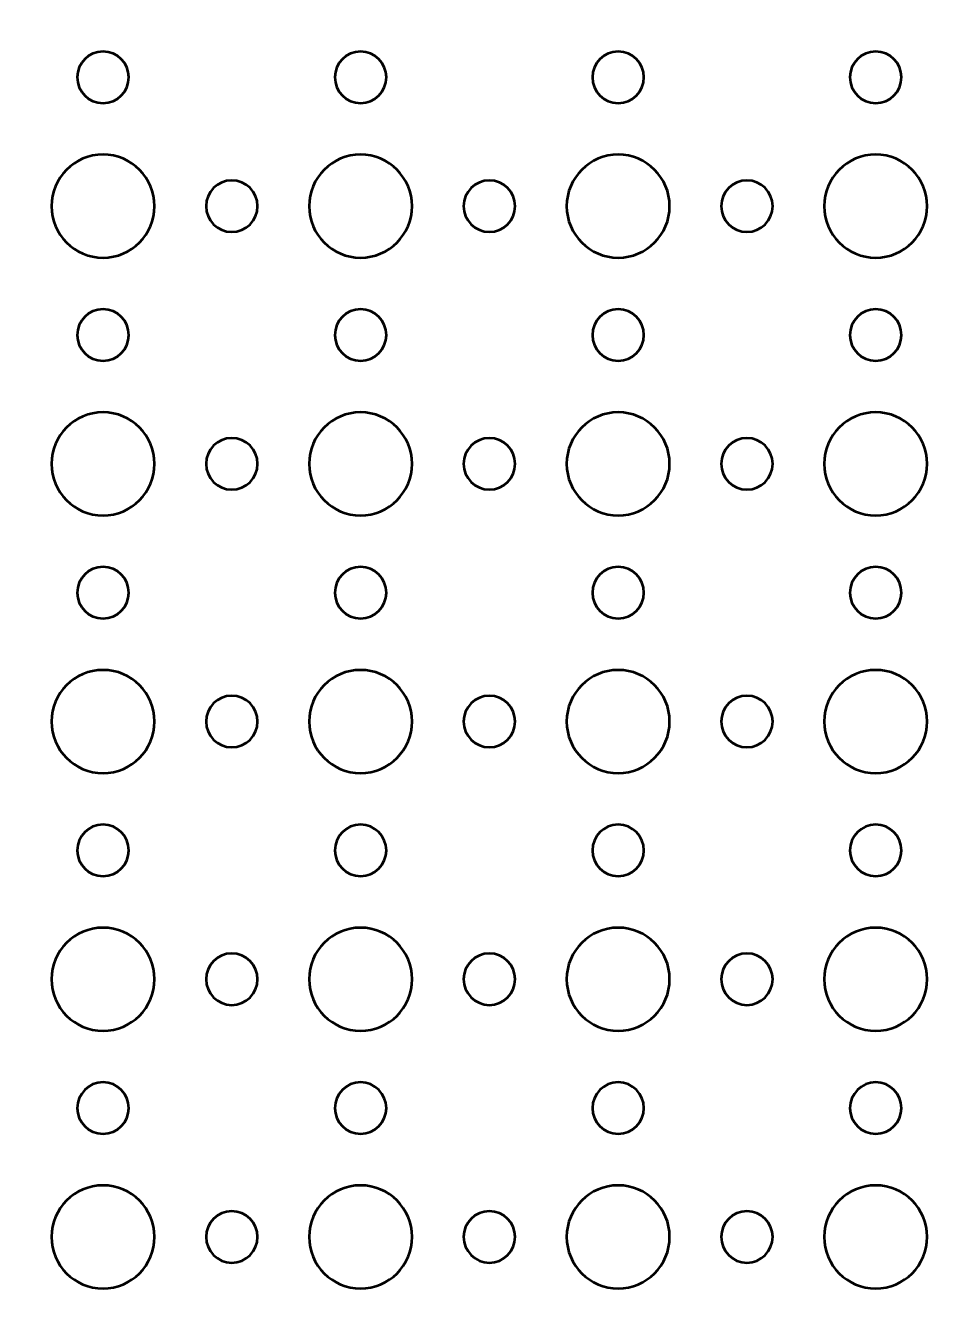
# Model space of a CAD drawing. Header units: centimetres. Extents: x -42 to 42, y -29.9 to 29.9.
# Drawn here: x -10.2 to -4.84, y -14.7 to -7.2 of the extents above; entities that cross this region are included whole.
import ezdxf

# ---------------------------------------------------------------- set-up
doc = ezdxf.new("R2010")
doc.units = ezdxf.units.CM
doc.header["$MEASUREMENT"] = 0
doc.layers.add('Layer 1', color=7, linetype='Continuous')

msp = doc.modelspace()

# ---------------------------------------------------------------- linework, layer by layer
at = {"layer": 'Layer 1', "lineweight": 53}
for points, knots in [([(41.95, 29.45), (41.95, 29.45), (41.95, -29.45), (41.95, -29.45), (41.95, -29.45), (41.95, -29.72614), (41.72614, -29.95), (41.45, -29.95), (41.45, -29.95), (41.45, -29.95), (-41.45, -29.95), (-41.45, -29.95), (-41.45, -29.95), (-41.72614, -29.95), (-41.95, -29.72614), (-41.95, -29.45), (-41.95, -29.45), (-41.95, -29.45), (-41.95, 29.45), (-41.95, 29.45), (-41.95, 29.45), (-41.95, 29.72614), (-41.72614, 29.95), (-41.45, 29.95), (-41.45, 29.95), (-41.45, 29.95), (41.45, 29.95), (41.45, 29.95), (41.45, 29.95), (41.72614, 29.95), (41.95, 29.72614), (41.95, 29.45)], [0, 0, 0, 0, 0.1111111, 0.1111111, 0.1111111, 0.1111111, 0.2222222, 0.2222222, 0.2222222, 0.2222222, 0.3333333, 0.3333333, 0.3333333, 0.3333333, 0.4444444, 0.4444444, 0.4444444, 0.4444444, 0.5555556, 0.5555556, 0.5555556, 0.5555556, 0.6666667, 0.6666667, 0.6666667, 0.6666667, 0.7777778, 0.7777778, 0.7777778, 0.7777778, 1, 1, 1, 1]), ([(-9.75, -7.65), (-9.83284, -7.65), (-9.9, -7.58284), (-9.9, -7.5), (-9.9, -7.5), (-9.9, -7.41716), (-9.83284, -7.35), (-9.75, -7.35), (-9.75, -7.35), (-9.66716, -7.35), (-9.6, -7.41716), (-9.6, -7.5), (-9.6, -7.5), (-9.6, -7.58284), (-9.66716, -7.65), (-9.75, -7.65)], [0, 0, 0, 0, 0.2, 0.2, 0.2, 0.2, 0.4, 0.4, 0.4, 0.4, 0.6, 0.6, 0.6, 0.6, 1, 1, 1, 1]), ([(-8.25, -7.65), (-8.33284, -7.65), (-8.4, -7.58284), (-8.4, -7.5), (-8.4, -7.5), (-8.4, -7.41716), (-8.33284, -7.35), (-8.25, -7.35), (-8.25, -7.35), (-8.16716, -7.35), (-8.1, -7.41716), (-8.1, -7.5), (-8.1, -7.5), (-8.1, -7.58284), (-8.16716, -7.65), (-8.25, -7.65)], [0, 0, 0, 0, 0.2, 0.2, 0.2, 0.2, 0.4, 0.4, 0.4, 0.4, 0.6, 0.6, 0.6, 0.6, 1, 1, 1, 1]), ([(-6.75, -7.65), (-6.83284, -7.65), (-6.9, -7.58284), (-6.9, -7.5), (-6.9, -7.5), (-6.9, -7.41716), (-6.83284, -7.35), (-6.75, -7.35), (-6.75, -7.35), (-6.66716, -7.35), (-6.6, -7.41716), (-6.6, -7.5), (-6.6, -7.5), (-6.6, -7.58284), (-6.66716, -7.65), (-6.75, -7.65)], [0, 0, 0, 0, 0.2, 0.2, 0.2, 0.2, 0.4, 0.4, 0.4, 0.4, 0.6, 0.6, 0.6, 0.6, 1, 1, 1, 1]), ([(-5.25, -7.65), (-5.33284, -7.65), (-5.4, -7.58284), (-5.4, -7.5), (-5.4, -7.5), (-5.4, -7.41716), (-5.33284, -7.35), (-5.25, -7.35), (-5.25, -7.35), (-5.16716, -7.35), (-5.1, -7.41716), (-5.1, -7.5), (-5.1, -7.5), (-5.1, -7.58284), (-5.16716, -7.65), (-5.25, -7.65)], [0, 0, 0, 0, 0.2, 0.2, 0.2, 0.2, 0.4, 0.4, 0.4, 0.4, 0.6, 0.6, 0.6, 0.6, 1, 1, 1, 1]), ([(-9.75, -8.55), (-9.91569, -8.55), (-10.05, -8.41569), (-10.05, -8.25), (-10.05, -8.25), (-10.05, -8.08431), (-9.91569, -7.95), (-9.75, -7.95), (-9.75, -7.95), (-9.58431, -7.95), (-9.45, -8.08431), (-9.45, -8.25), (-9.45, -8.25), (-9.45, -8.41569), (-9.58431, -8.55), (-9.75, -8.55)], [0, 0, 0, 0, 0.2, 0.2, 0.2, 0.2, 0.4, 0.4, 0.4, 0.4, 0.6, 0.6, 0.6, 0.6, 1, 1, 1, 1]), ([(-8.25, -8.55), (-8.41569, -8.55), (-8.55, -8.41569), (-8.55, -8.25), (-8.55, -8.25), (-8.55, -8.08431), (-8.41569, -7.95), (-8.25, -7.95), (-8.25, -7.95), (-8.08431, -7.95), (-7.95, -8.08431), (-7.95, -8.25), (-7.95, -8.25), (-7.95, -8.41569), (-8.08431, -8.55), (-8.25, -8.55)], [0, 0, 0, 0, 0.2, 0.2, 0.2, 0.2, 0.4, 0.4, 0.4, 0.4, 0.6, 0.6, 0.6, 0.6, 1, 1, 1, 1]), ([(-6.75, -8.55), (-6.91569, -8.55), (-7.05, -8.41569), (-7.05, -8.25), (-7.05, -8.25), (-7.05, -8.08431), (-6.91569, -7.95), (-6.75, -7.95), (-6.75, -7.95), (-6.58431, -7.95), (-6.45, -8.08431), (-6.45, -8.25), (-6.45, -8.25), (-6.45, -8.41569), (-6.58431, -8.55), (-6.75, -8.55)], [0, 0, 0, 0, 0.2, 0.2, 0.2, 0.2, 0.4, 0.4, 0.4, 0.4, 0.6, 0.6, 0.6, 0.6, 1, 1, 1, 1]), ([(-5.25, -8.55), (-5.41569, -8.55), (-5.55, -8.41569), (-5.55, -8.25), (-5.55, -8.25), (-5.55, -8.08431), (-5.41569, -7.95), (-5.25, -7.95), (-5.25, -7.95), (-5.08431, -7.95), (-4.95, -8.08431), (-4.95, -8.25), (-4.95, -8.25), (-4.95, -8.41569), (-5.08431, -8.55), (-5.25, -8.55)], [0, 0, 0, 0, 0.2, 0.2, 0.2, 0.2, 0.4, 0.4, 0.4, 0.4, 0.6, 0.6, 0.6, 0.6, 1, 1, 1, 1]), ([(-9, -8.4), (-9.08284, -8.4), (-9.15, -8.33284), (-9.15, -8.25), (-9.15, -8.25), (-9.15, -8.16716), (-9.08284, -8.1), (-9, -8.1), (-9, -8.1), (-8.91716, -8.1), (-8.85, -8.16716), (-8.85, -8.25), (-8.85, -8.25), (-8.85, -8.33284), (-8.91716, -8.4), (-9, -8.4)], [0, 0, 0, 0, 0.2, 0.2, 0.2, 0.2, 0.4, 0.4, 0.4, 0.4, 0.6, 0.6, 0.6, 0.6, 1, 1, 1, 1]), ([(-7.5, -8.4), (-7.58284, -8.4), (-7.65, -8.33284), (-7.65, -8.25), (-7.65, -8.25), (-7.65, -8.16716), (-7.58284, -8.1), (-7.5, -8.1), (-7.5, -8.1), (-7.41716, -8.1), (-7.35, -8.16716), (-7.35, -8.25), (-7.35, -8.25), (-7.35, -8.33284), (-7.41716, -8.4), (-7.5, -8.4)], [0, 0, 0, 0, 0.2, 0.2, 0.2, 0.2, 0.4, 0.4, 0.4, 0.4, 0.6, 0.6, 0.6, 0.6, 1, 1, 1, 1]), ([(-6, -8.4), (-6.08284, -8.4), (-6.15, -8.33284), (-6.15, -8.25), (-6.15, -8.25), (-6.15, -8.16716), (-6.08284, -8.1), (-6, -8.1), (-6, -8.1), (-5.91716, -8.1), (-5.85, -8.16716), (-5.85, -8.25), (-5.85, -8.25), (-5.85, -8.33284), (-5.91716, -8.4), (-6, -8.4)], [0, 0, 0, 0, 0.2, 0.2, 0.2, 0.2, 0.4, 0.4, 0.4, 0.4, 0.6, 0.6, 0.6, 0.6, 1, 1, 1, 1]), ([(-9.75, -9.15), (-9.83284, -9.15), (-9.9, -9.08284), (-9.9, -9), (-9.9, -9), (-9.9, -8.91716), (-9.83284, -8.85), (-9.75, -8.85), (-9.75, -8.85), (-9.66716, -8.85), (-9.6, -8.91716), (-9.6, -9), (-9.6, -9), (-9.6, -9.08284), (-9.66716, -9.15), (-9.75, -9.15)], [0, 0, 0, 0, 0.2, 0.2, 0.2, 0.2, 0.4, 0.4, 0.4, 0.4, 0.6, 0.6, 0.6, 0.6, 1, 1, 1, 1]), ([(-8.25, -9.15), (-8.33284, -9.15), (-8.4, -9.08284), (-8.4, -9), (-8.4, -9), (-8.4, -8.91716), (-8.33284, -8.85), (-8.25, -8.85), (-8.25, -8.85), (-8.16716, -8.85), (-8.1, -8.91716), (-8.1, -9), (-8.1, -9), (-8.1, -9.08284), (-8.16716, -9.15), (-8.25, -9.15)], [0, 0, 0, 0, 0.2, 0.2, 0.2, 0.2, 0.4, 0.4, 0.4, 0.4, 0.6, 0.6, 0.6, 0.6, 1, 1, 1, 1]), ([(-6.75, -9.15), (-6.83284, -9.15), (-6.9, -9.08284), (-6.9, -9), (-6.9, -9), (-6.9, -8.91716), (-6.83284, -8.85), (-6.75, -8.85), (-6.75, -8.85), (-6.66716, -8.85), (-6.6, -8.91716), (-6.6, -9), (-6.6, -9), (-6.6, -9.08284), (-6.66716, -9.15), (-6.75, -9.15)], [0, 0, 0, 0, 0.2, 0.2, 0.2, 0.2, 0.4, 0.4, 0.4, 0.4, 0.6, 0.6, 0.6, 0.6, 1, 1, 1, 1]), ([(-5.25, -9.15), (-5.33284, -9.15), (-5.4, -9.08284), (-5.4, -9), (-5.4, -9), (-5.4, -8.91716), (-5.33284, -8.85), (-5.25, -8.85), (-5.25, -8.85), (-5.16716, -8.85), (-5.1, -8.91716), (-5.1, -9), (-5.1, -9), (-5.1, -9.08284), (-5.16716, -9.15), (-5.25, -9.15)], [0, 0, 0, 0, 0.2, 0.2, 0.2, 0.2, 0.4, 0.4, 0.4, 0.4, 0.6, 0.6, 0.6, 0.6, 1, 1, 1, 1]), ([(-9.75, -10.05), (-9.91569, -10.05), (-10.05, -9.91569), (-10.05, -9.75), (-10.05, -9.75), (-10.05, -9.58431), (-9.91569, -9.45), (-9.75, -9.45), (-9.75, -9.45), (-9.58431, -9.45), (-9.45, -9.58431), (-9.45, -9.75), (-9.45, -9.75), (-9.45, -9.91569), (-9.58431, -10.05), (-9.75, -10.05)], [0, 0, 0, 0, 0.2, 0.2, 0.2, 0.2, 0.4, 0.4, 0.4, 0.4, 0.6, 0.6, 0.6, 0.6, 1, 1, 1, 1]), ([(-8.25, -10.05), (-8.41569, -10.05), (-8.55, -9.91569), (-8.55, -9.75), (-8.55, -9.75), (-8.55, -9.58431), (-8.41569, -9.45), (-8.25, -9.45), (-8.25, -9.45), (-8.08431, -9.45), (-7.95, -9.58431), (-7.95, -9.75), (-7.95, -9.75), (-7.95, -9.91569), (-8.08431, -10.05), (-8.25, -10.05)], [0, 0, 0, 0, 0.2, 0.2, 0.2, 0.2, 0.4, 0.4, 0.4, 0.4, 0.6, 0.6, 0.6, 0.6, 1, 1, 1, 1]), ([(-6.75, -10.05), (-6.91569, -10.05), (-7.05, -9.91569), (-7.05, -9.75), (-7.05, -9.75), (-7.05, -9.58431), (-6.91569, -9.45), (-6.75, -9.45), (-6.75, -9.45), (-6.58431, -9.45), (-6.45, -9.58431), (-6.45, -9.75), (-6.45, -9.75), (-6.45, -9.91569), (-6.58431, -10.05), (-6.75, -10.05)], [0, 0, 0, 0, 0.2, 0.2, 0.2, 0.2, 0.4, 0.4, 0.4, 0.4, 0.6, 0.6, 0.6, 0.6, 1, 1, 1, 1]), ([(-5.25, -10.05), (-5.41569, -10.05), (-5.55, -9.91569), (-5.55, -9.75), (-5.55, -9.75), (-5.55, -9.58431), (-5.41569, -9.45), (-5.25, -9.45), (-5.25, -9.45), (-5.08431, -9.45), (-4.95, -9.58431), (-4.95, -9.75), (-4.95, -9.75), (-4.95, -9.91569), (-5.08431, -10.05), (-5.25, -10.05)], [0, 0, 0, 0, 0.2, 0.2, 0.2, 0.2, 0.4, 0.4, 0.4, 0.4, 0.6, 0.6, 0.6, 0.6, 1, 1, 1, 1]), ([(-9, -9.9), (-9.08284, -9.9), (-9.15, -9.83284), (-9.15, -9.75), (-9.15, -9.75), (-9.15, -9.66716), (-9.08284, -9.6), (-9, -9.6), (-9, -9.6), (-8.91716, -9.6), (-8.85, -9.66716), (-8.85, -9.75), (-8.85, -9.75), (-8.85, -9.83284), (-8.91716, -9.9), (-9, -9.9)], [0, 0, 0, 0, 0.2, 0.2, 0.2, 0.2, 0.4, 0.4, 0.4, 0.4, 0.6, 0.6, 0.6, 0.6, 1, 1, 1, 1]), ([(-7.5, -9.9), (-7.58284, -9.9), (-7.65, -9.83284), (-7.65, -9.75), (-7.65, -9.75), (-7.65, -9.66716), (-7.58284, -9.6), (-7.5, -9.6), (-7.5, -9.6), (-7.41716, -9.6), (-7.35, -9.66716), (-7.35, -9.75), (-7.35, -9.75), (-7.35, -9.83284), (-7.41716, -9.9), (-7.5, -9.9)], [0, 0, 0, 0, 0.2, 0.2, 0.2, 0.2, 0.4, 0.4, 0.4, 0.4, 0.6, 0.6, 0.6, 0.6, 1, 1, 1, 1]), ([(-6, -9.9), (-6.08284, -9.9), (-6.15, -9.83284), (-6.15, -9.75), (-6.15, -9.75), (-6.15, -9.66716), (-6.08284, -9.6), (-6, -9.6), (-6, -9.6), (-5.91716, -9.6), (-5.85, -9.66716), (-5.85, -9.75), (-5.85, -9.75), (-5.85, -9.83284), (-5.91716, -9.9), (-6, -9.9)], [0, 0, 0, 0, 0.2, 0.2, 0.2, 0.2, 0.4, 0.4, 0.4, 0.4, 0.6, 0.6, 0.6, 0.6, 1, 1, 1, 1]), ([(-9.75, -10.65), (-9.83284, -10.65), (-9.9, -10.58284), (-9.9, -10.5), (-9.9, -10.5), (-9.9, -10.41716), (-9.83284, -10.35), (-9.75, -10.35), (-9.75, -10.35), (-9.66716, -10.35), (-9.6, -10.41716), (-9.6, -10.5), (-9.6, -10.5), (-9.6, -10.58284), (-9.66716, -10.65), (-9.75, -10.65)], [0, 0, 0, 0, 0.2, 0.2, 0.2, 0.2, 0.4, 0.4, 0.4, 0.4, 0.6, 0.6, 0.6, 0.6, 1, 1, 1, 1]), ([(-8.25, -10.65), (-8.33284, -10.65), (-8.4, -10.58284), (-8.4, -10.5), (-8.4, -10.5), (-8.4, -10.41716), (-8.33284, -10.35), (-8.25, -10.35), (-8.25, -10.35), (-8.16716, -10.35), (-8.1, -10.41716), (-8.1, -10.5), (-8.1, -10.5), (-8.1, -10.58284), (-8.16716, -10.65), (-8.25, -10.65)], [0, 0, 0, 0, 0.2, 0.2, 0.2, 0.2, 0.4, 0.4, 0.4, 0.4, 0.6, 0.6, 0.6, 0.6, 1, 1, 1, 1]), ([(-6.75, -10.65), (-6.83284, -10.65), (-6.9, -10.58284), (-6.9, -10.5), (-6.9, -10.5), (-6.9, -10.41716), (-6.83284, -10.35), (-6.75, -10.35), (-6.75, -10.35), (-6.66716, -10.35), (-6.6, -10.41716), (-6.6, -10.5), (-6.6, -10.5), (-6.6, -10.58284), (-6.66716, -10.65), (-6.75, -10.65)], [0, 0, 0, 0, 0.2, 0.2, 0.2, 0.2, 0.4, 0.4, 0.4, 0.4, 0.6, 0.6, 0.6, 0.6, 1, 1, 1, 1]), ([(-5.25, -10.65), (-5.33284, -10.65), (-5.4, -10.58284), (-5.4, -10.5), (-5.4, -10.5), (-5.4, -10.41716), (-5.33284, -10.35), (-5.25, -10.35), (-5.25, -10.35), (-5.16716, -10.35), (-5.1, -10.41716), (-5.1, -10.5), (-5.1, -10.5), (-5.1, -10.58284), (-5.16716, -10.65), (-5.25, -10.65)], [0, 0, 0, 0, 0.2, 0.2, 0.2, 0.2, 0.4, 0.4, 0.4, 0.4, 0.6, 0.6, 0.6, 0.6, 1, 1, 1, 1]), ([(-9.75, -11.55), (-9.91569, -11.55), (-10.05, -11.41569), (-10.05, -11.25), (-10.05, -11.25), (-10.05, -11.08431), (-9.91569, -10.95), (-9.75, -10.95), (-9.75, -10.95), (-9.58431, -10.95), (-9.45, -11.08431), (-9.45, -11.25), (-9.45, -11.25), (-9.45, -11.41569), (-9.58431, -11.55), (-9.75, -11.55)], [0, 0, 0, 0, 0.2, 0.2, 0.2, 0.2, 0.4, 0.4, 0.4, 0.4, 0.6, 0.6, 0.6, 0.6, 1, 1, 1, 1]), ([(-8.25, -11.55), (-8.41569, -11.55), (-8.55, -11.41569), (-8.55, -11.25), (-8.55, -11.25), (-8.55, -11.08431), (-8.41569, -10.95), (-8.25, -10.95), (-8.25, -10.95), (-8.08431, -10.95), (-7.95, -11.08431), (-7.95, -11.25), (-7.95, -11.25), (-7.95, -11.41569), (-8.08431, -11.55), (-8.25, -11.55)], [0, 0, 0, 0, 0.2, 0.2, 0.2, 0.2, 0.4, 0.4, 0.4, 0.4, 0.6, 0.6, 0.6, 0.6, 1, 1, 1, 1]), ([(-6.75, -11.55), (-6.91569, -11.55), (-7.05, -11.41569), (-7.05, -11.25), (-7.05, -11.25), (-7.05, -11.08431), (-6.91569, -10.95), (-6.75, -10.95), (-6.75, -10.95), (-6.58431, -10.95), (-6.45, -11.08431), (-6.45, -11.25), (-6.45, -11.25), (-6.45, -11.41569), (-6.58431, -11.55), (-6.75, -11.55)], [0, 0, 0, 0, 0.2, 0.2, 0.2, 0.2, 0.4, 0.4, 0.4, 0.4, 0.6, 0.6, 0.6, 0.6, 1, 1, 1, 1]), ([(-5.25, -11.55), (-5.41569, -11.55), (-5.55, -11.41569), (-5.55, -11.25), (-5.55, -11.25), (-5.55, -11.08431), (-5.41569, -10.95), (-5.25, -10.95), (-5.25, -10.95), (-5.08431, -10.95), (-4.95, -11.08431), (-4.95, -11.25), (-4.95, -11.25), (-4.95, -11.41569), (-5.08431, -11.55), (-5.25, -11.55)], [0, 0, 0, 0, 0.2, 0.2, 0.2, 0.2, 0.4, 0.4, 0.4, 0.4, 0.6, 0.6, 0.6, 0.6, 1, 1, 1, 1]), ([(-9, -11.4), (-9.08284, -11.4), (-9.15, -11.33284), (-9.15, -11.25), (-9.15, -11.25), (-9.15, -11.16716), (-9.08284, -11.1), (-9, -11.1), (-9, -11.1), (-8.91716, -11.1), (-8.85, -11.16716), (-8.85, -11.25), (-8.85, -11.25), (-8.85, -11.33284), (-8.91716, -11.4), (-9, -11.4)], [0, 0, 0, 0, 0.2, 0.2, 0.2, 0.2, 0.4, 0.4, 0.4, 0.4, 0.6, 0.6, 0.6, 0.6, 1, 1, 1, 1]), ([(-7.5, -11.4), (-7.58284, -11.4), (-7.65, -11.33284), (-7.65, -11.25), (-7.65, -11.25), (-7.65, -11.16716), (-7.58284, -11.1), (-7.5, -11.1), (-7.5, -11.1), (-7.41716, -11.1), (-7.35, -11.16716), (-7.35, -11.25), (-7.35, -11.25), (-7.35, -11.33284), (-7.41716, -11.4), (-7.5, -11.4)], [0, 0, 0, 0, 0.2, 0.2, 0.2, 0.2, 0.4, 0.4, 0.4, 0.4, 0.6, 0.6, 0.6, 0.6, 1, 1, 1, 1]), ([(-6, -11.4), (-6.08284, -11.4), (-6.15, -11.33284), (-6.15, -11.25), (-6.15, -11.25), (-6.15, -11.16716), (-6.08284, -11.1), (-6, -11.1), (-6, -11.1), (-5.91716, -11.1), (-5.85, -11.16716), (-5.85, -11.25), (-5.85, -11.25), (-5.85, -11.33284), (-5.91716, -11.4), (-6, -11.4)], [0, 0, 0, 0, 0.2, 0.2, 0.2, 0.2, 0.4, 0.4, 0.4, 0.4, 0.6, 0.6, 0.6, 0.6, 1, 1, 1, 1]), ([(-9.75, -12.15), (-9.83284, -12.15), (-9.9, -12.08284), (-9.9, -12), (-9.9, -12), (-9.9, -11.91716), (-9.83284, -11.85), (-9.75, -11.85), (-9.75, -11.85), (-9.66716, -11.85), (-9.6, -11.91716), (-9.6, -12), (-9.6, -12), (-9.6, -12.08284), (-9.66716, -12.15), (-9.75, -12.15)], [0, 0, 0, 0, 0.2, 0.2, 0.2, 0.2, 0.4, 0.4, 0.4, 0.4, 0.6, 0.6, 0.6, 0.6, 1, 1, 1, 1]), ([(-8.25, -12.15), (-8.33284, -12.15), (-8.4, -12.08284), (-8.4, -12), (-8.4, -12), (-8.4, -11.91716), (-8.33284, -11.85), (-8.25, -11.85), (-8.25, -11.85), (-8.16716, -11.85), (-8.1, -11.91716), (-8.1, -12), (-8.1, -12), (-8.1, -12.08284), (-8.16716, -12.15), (-8.25, -12.15)], [0, 0, 0, 0, 0.2, 0.2, 0.2, 0.2, 0.4, 0.4, 0.4, 0.4, 0.6, 0.6, 0.6, 0.6, 1, 1, 1, 1]), ([(-6.75, -12.15), (-6.83284, -12.15), (-6.9, -12.08284), (-6.9, -12), (-6.9, -12), (-6.9, -11.91716), (-6.83284, -11.85), (-6.75, -11.85), (-6.75, -11.85), (-6.66716, -11.85), (-6.6, -11.91716), (-6.6, -12), (-6.6, -12), (-6.6, -12.08284), (-6.66716, -12.15), (-6.75, -12.15)], [0, 0, 0, 0, 0.2, 0.2, 0.2, 0.2, 0.4, 0.4, 0.4, 0.4, 0.6, 0.6, 0.6, 0.6, 1, 1, 1, 1]), ([(-5.25, -12.15), (-5.33284, -12.15), (-5.4, -12.08284), (-5.4, -12), (-5.4, -12), (-5.4, -11.91716), (-5.33284, -11.85), (-5.25, -11.85), (-5.25, -11.85), (-5.16716, -11.85), (-5.1, -11.91716), (-5.1, -12), (-5.1, -12), (-5.1, -12.08284), (-5.16716, -12.15), (-5.25, -12.15)], [0, 0, 0, 0, 0.2, 0.2, 0.2, 0.2, 0.4, 0.4, 0.4, 0.4, 0.6, 0.6, 0.6, 0.6, 1, 1, 1, 1]), ([(-9.75, -13.05), (-9.91569, -13.05), (-10.05, -12.91569), (-10.05, -12.75), (-10.05, -12.75), (-10.05, -12.58431), (-9.91569, -12.45), (-9.75, -12.45), (-9.75, -12.45), (-9.58431, -12.45), (-9.45, -12.58431), (-9.45, -12.75), (-9.45, -12.75), (-9.45, -12.91569), (-9.58431, -13.05), (-9.75, -13.05)], [0, 0, 0, 0, 0.2, 0.2, 0.2, 0.2, 0.4, 0.4, 0.4, 0.4, 0.6, 0.6, 0.6, 0.6, 1, 1, 1, 1]), ([(-8.25, -13.05), (-8.41569, -13.05), (-8.55, -12.91569), (-8.55, -12.75), (-8.55, -12.75), (-8.55, -12.58431), (-8.41569, -12.45), (-8.25, -12.45), (-8.25, -12.45), (-8.08431, -12.45), (-7.95, -12.58431), (-7.95, -12.75), (-7.95, -12.75), (-7.95, -12.91569), (-8.08431, -13.05), (-8.25, -13.05)], [0, 0, 0, 0, 0.2, 0.2, 0.2, 0.2, 0.4, 0.4, 0.4, 0.4, 0.6, 0.6, 0.6, 0.6, 1, 1, 1, 1]), ([(-6.75, -13.05), (-6.91569, -13.05), (-7.05, -12.91569), (-7.05, -12.75), (-7.05, -12.75), (-7.05, -12.58431), (-6.91569, -12.45), (-6.75, -12.45), (-6.75, -12.45), (-6.58431, -12.45), (-6.45, -12.58431), (-6.45, -12.75), (-6.45, -12.75), (-6.45, -12.91569), (-6.58431, -13.05), (-6.75, -13.05)], [0, 0, 0, 0, 0.2, 0.2, 0.2, 0.2, 0.4, 0.4, 0.4, 0.4, 0.6, 0.6, 0.6, 0.6, 1, 1, 1, 1]), ([(-5.25, -13.05), (-5.41569, -13.05), (-5.55, -12.91569), (-5.55, -12.75), (-5.55, -12.75), (-5.55, -12.58431), (-5.41569, -12.45), (-5.25, -12.45), (-5.25, -12.45), (-5.08431, -12.45), (-4.95, -12.58431), (-4.95, -12.75), (-4.95, -12.75), (-4.95, -12.91569), (-5.08431, -13.05), (-5.25, -13.05)], [0, 0, 0, 0, 0.2, 0.2, 0.2, 0.2, 0.4, 0.4, 0.4, 0.4, 0.6, 0.6, 0.6, 0.6, 1, 1, 1, 1]), ([(-9, -12.9), (-9.08284, -12.9), (-9.15, -12.83284), (-9.15, -12.75), (-9.15, -12.75), (-9.15, -12.66716), (-9.08284, -12.6), (-9, -12.6), (-9, -12.6), (-8.91716, -12.6), (-8.85, -12.66716), (-8.85, -12.75), (-8.85, -12.75), (-8.85, -12.83284), (-8.91716, -12.9), (-9, -12.9)], [0, 0, 0, 0, 0.2, 0.2, 0.2, 0.2, 0.4, 0.4, 0.4, 0.4, 0.6, 0.6, 0.6, 0.6, 1, 1, 1, 1]), ([(-7.5, -12.9), (-7.58284, -12.9), (-7.65, -12.83284), (-7.65, -12.75), (-7.65, -12.75), (-7.65, -12.66716), (-7.58284, -12.6), (-7.5, -12.6), (-7.5, -12.6), (-7.41716, -12.6), (-7.35, -12.66716), (-7.35, -12.75), (-7.35, -12.75), (-7.35, -12.83284), (-7.41716, -12.9), (-7.5, -12.9)], [0, 0, 0, 0, 0.2, 0.2, 0.2, 0.2, 0.4, 0.4, 0.4, 0.4, 0.6, 0.6, 0.6, 0.6, 1, 1, 1, 1]), ([(-6, -12.9), (-6.08284, -12.9), (-6.15, -12.83284), (-6.15, -12.75), (-6.15, -12.75), (-6.15, -12.66716), (-6.08284, -12.6), (-6, -12.6), (-6, -12.6), (-5.91716, -12.6), (-5.85, -12.66716), (-5.85, -12.75), (-5.85, -12.75), (-5.85, -12.83284), (-5.91716, -12.9), (-6, -12.9)], [0, 0, 0, 0, 0.2, 0.2, 0.2, 0.2, 0.4, 0.4, 0.4, 0.4, 0.6, 0.6, 0.6, 0.6, 1, 1, 1, 1]), ([(-9.75, -13.65), (-9.83284, -13.65), (-9.9, -13.58284), (-9.9, -13.5), (-9.9, -13.5), (-9.9, -13.41716), (-9.83284, -13.35), (-9.75, -13.35), (-9.75, -13.35), (-9.66716, -13.35), (-9.6, -13.41716), (-9.6, -13.5), (-9.6, -13.5), (-9.6, -13.58284), (-9.66716, -13.65), (-9.75, -13.65)], [0, 0, 0, 0, 0.2, 0.2, 0.2, 0.2, 0.4, 0.4, 0.4, 0.4, 0.6, 0.6, 0.6, 0.6, 1, 1, 1, 1]), ([(-8.25, -13.65), (-8.33284, -13.65), (-8.4, -13.58284), (-8.4, -13.5), (-8.4, -13.5), (-8.4, -13.41716), (-8.33284, -13.35), (-8.25, -13.35), (-8.25, -13.35), (-8.16716, -13.35), (-8.1, -13.41716), (-8.1, -13.5), (-8.1, -13.5), (-8.1, -13.58284), (-8.16716, -13.65), (-8.25, -13.65)], [0, 0, 0, 0, 0.2, 0.2, 0.2, 0.2, 0.4, 0.4, 0.4, 0.4, 0.6, 0.6, 0.6, 0.6, 1, 1, 1, 1]), ([(-6.75, -13.65), (-6.83284, -13.65), (-6.9, -13.58284), (-6.9, -13.5), (-6.9, -13.5), (-6.9, -13.41716), (-6.83284, -13.35), (-6.75, -13.35), (-6.75, -13.35), (-6.66716, -13.35), (-6.6, -13.41716), (-6.6, -13.5), (-6.6, -13.5), (-6.6, -13.58284), (-6.66716, -13.65), (-6.75, -13.65)], [0, 0, 0, 0, 0.2, 0.2, 0.2, 0.2, 0.4, 0.4, 0.4, 0.4, 0.6, 0.6, 0.6, 0.6, 1, 1, 1, 1]), ([(-5.25, -13.65), (-5.33284, -13.65), (-5.4, -13.58284), (-5.4, -13.5), (-5.4, -13.5), (-5.4, -13.41716), (-5.33284, -13.35), (-5.25, -13.35), (-5.25, -13.35), (-5.16716, -13.35), (-5.1, -13.41716), (-5.1, -13.5), (-5.1, -13.5), (-5.1, -13.58284), (-5.16716, -13.65), (-5.25, -13.65)], [0, 0, 0, 0, 0.2, 0.2, 0.2, 0.2, 0.4, 0.4, 0.4, 0.4, 0.6, 0.6, 0.6, 0.6, 1, 1, 1, 1]), ([(-9.75, -14.55), (-9.91569, -14.55), (-10.05, -14.41569), (-10.05, -14.25), (-10.05, -14.25), (-10.05, -14.08431), (-9.91569, -13.95), (-9.75, -13.95), (-9.75, -13.95), (-9.58431, -13.95), (-9.45, -14.08431), (-9.45, -14.25), (-9.45, -14.25), (-9.45, -14.41569), (-9.58431, -14.55), (-9.75, -14.55)], [0, 0, 0, 0, 0.2, 0.2, 0.2, 0.2, 0.4, 0.4, 0.4, 0.4, 0.6, 0.6, 0.6, 0.6, 1, 1, 1, 1]), ([(-8.25, -14.55), (-8.41569, -14.55), (-8.55, -14.41569), (-8.55, -14.25), (-8.55, -14.25), (-8.55, -14.08431), (-8.41569, -13.95), (-8.25, -13.95), (-8.25, -13.95), (-8.08431, -13.95), (-7.95, -14.08431), (-7.95, -14.25), (-7.95, -14.25), (-7.95, -14.41569), (-8.08431, -14.55), (-8.25, -14.55)], [0, 0, 0, 0, 0.2, 0.2, 0.2, 0.2, 0.4, 0.4, 0.4, 0.4, 0.6, 0.6, 0.6, 0.6, 1, 1, 1, 1]), ([(-6.75, -14.55), (-6.91569, -14.55), (-7.05, -14.41569), (-7.05, -14.25), (-7.05, -14.25), (-7.05, -14.08431), (-6.91569, -13.95), (-6.75, -13.95), (-6.75, -13.95), (-6.58431, -13.95), (-6.45, -14.08431), (-6.45, -14.25), (-6.45, -14.25), (-6.45, -14.41569), (-6.58431, -14.55), (-6.75, -14.55)], [0, 0, 0, 0, 0.2, 0.2, 0.2, 0.2, 0.4, 0.4, 0.4, 0.4, 0.6, 0.6, 0.6, 0.6, 1, 1, 1, 1]), ([(-5.25, -14.55), (-5.41569, -14.55), (-5.55, -14.41569), (-5.55, -14.25), (-5.55, -14.25), (-5.55, -14.08431), (-5.41569, -13.95), (-5.25, -13.95), (-5.25, -13.95), (-5.08431, -13.95), (-4.95, -14.08431), (-4.95, -14.25), (-4.95, -14.25), (-4.95, -14.41569), (-5.08431, -14.55), (-5.25, -14.55)], [0, 0, 0, 0, 0.2, 0.2, 0.2, 0.2, 0.4, 0.4, 0.4, 0.4, 0.6, 0.6, 0.6, 0.6, 1, 1, 1, 1]), ([(-9, -14.4), (-9.08284, -14.4), (-9.15, -14.33284), (-9.15, -14.25), (-9.15, -14.25), (-9.15, -14.16716), (-9.08284, -14.1), (-9, -14.1), (-9, -14.1), (-8.91716, -14.1), (-8.85, -14.16716), (-8.85, -14.25), (-8.85, -14.25), (-8.85, -14.33284), (-8.91716, -14.4), (-9, -14.4)], [0, 0, 0, 0, 0.2, 0.2, 0.2, 0.2, 0.4, 0.4, 0.4, 0.4, 0.6, 0.6, 0.6, 0.6, 1, 1, 1, 1]), ([(-7.5, -14.4), (-7.58284, -14.4), (-7.65, -14.33284), (-7.65, -14.25), (-7.65, -14.25), (-7.65, -14.16716), (-7.58284, -14.1), (-7.5, -14.1), (-7.5, -14.1), (-7.41716, -14.1), (-7.35, -14.16716), (-7.35, -14.25), (-7.35, -14.25), (-7.35, -14.33284), (-7.41716, -14.4), (-7.5, -14.4)], [0, 0, 0, 0, 0.2, 0.2, 0.2, 0.2, 0.4, 0.4, 0.4, 0.4, 0.6, 0.6, 0.6, 0.6, 1, 1, 1, 1]), ([(-6, -14.4), (-6.08284, -14.4), (-6.15, -14.33284), (-6.15, -14.25), (-6.15, -14.25), (-6.15, -14.16716), (-6.08284, -14.1), (-6, -14.1), (-6, -14.1), (-5.91716, -14.1), (-5.85, -14.16716), (-5.85, -14.25), (-5.85, -14.25), (-5.85, -14.33284), (-5.91716, -14.4), (-6, -14.4)], [0, 0, 0, 0, 0.2, 0.2, 0.2, 0.2, 0.4, 0.4, 0.4, 0.4, 0.6, 0.6, 0.6, 0.6, 1, 1, 1, 1])]:
    msp.add_open_spline(points, degree=3, knots=knots, dxfattribs=at)

doc.saveas('drawing.dxf')
